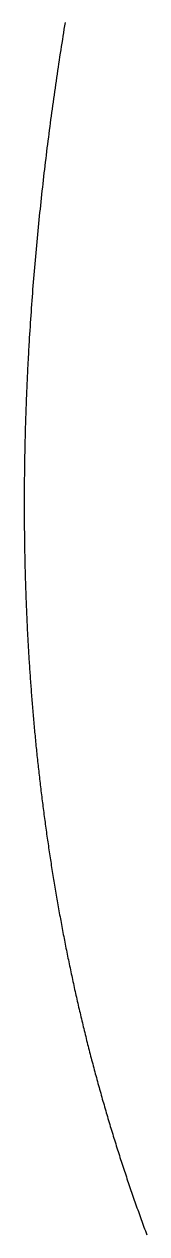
# Model space of a CAD drawing. Header units: millimetres. Extents: x 79 to 221, y -141 to -59.
# Drawn here: x 78.78 to 80.78, y -119.68 to -100.01 of the extents above; entities that cross this region are included whole.
import ezdxf

# ---------------------------------------------------------------- set-up
doc = ezdxf.new("R2010")
doc.units = ezdxf.units.MM
doc.layers.add('Edge.Cuts', color=254, linetype='CONTINUOUS', true_color=0xd0d2cd)

msp = doc.modelspace()

# ---------------------------------------------------------------- linework, layer by layer
at = {"layer": 'Edge.Cuts', "linetype": 'CONTINUOUS'}
for p, q in [((79.431796, -100.08992), (79.422833, -100.14549)), ((79.440804, -100.034425), (79.431796, -100.08992)), ((79.449859, -99.979005), (79.440804, -100.034425)), ((79.396228, -100.312646), (79.387455, -100.368512)), ((79.405049, -100.256854), (79.396228, -100.312646)), ((79.413918, -100.201135), (79.405049, -100.256854)), ((79.422833, -100.14549), (79.413918, -100.201135)), ((79.370053, -100.480463), (79.361426, -100.536548)), ((79.37873, -100.424451), (79.370053, -100.480463)), ((79.387455, -100.368512), (79.37873, -100.424451)), ((79.33584, -100.705233), (79.327412, -100.761604)), ((79.344319, -100.648933), (79.33584, -100.705233)), ((79.352848, -100.592704), (79.344319, -100.648933)), ((79.361426, -100.536548), (79.352848, -100.592704)), ((79.310707, -100.874559), (79.302432, -100.931142)), ((79.319034, -100.818046), (79.310707, -100.874559)), ((79.327412, -100.761604), (79.319034, -100.818046)), ((79.277917, -101.101307), (79.26985, -101.158168)), ((79.286036, -101.044516), (79.277917, -101.101307)), ((79.294208, -100.987794), (79.286036, -101.044516)), ((79.302432, -100.931142), (79.294208, -100.987794)), ((79.253877, -101.272093), (79.245971, -101.329158)), ((79.261837, -101.215096), (79.253877, -101.272093)), ((79.26985, -101.158168), (79.261837, -101.215096)), ((79.230321, -101.443489), (79.222578, -101.500756)), ((79.238119, -101.38629), (79.230321, -101.443489)), ((79.245971, -101.329158), (79.238119, -101.38629)), ((79.199683, -101.672952), (79.192163, -101.730483)), ((79.207259, -101.615488), (79.199683, -101.672952)), ((79.214891, -101.558089), (79.207259, -101.615488)), ((79.222578, -101.500756), (79.214891, -101.558089)), ((79.177294, -101.845739), (79.169945, -101.903464)), ((79.1847, -101.788078), (79.177294, -101.845739)), ((79.192163, -101.730483), (79.1847, -101.788078)), ((79.148246, -102.077023), (79.14113, -102.135003)), ((79.155421, -102.019106), (79.148246, -102.077023)), ((79.162654, -101.961253), (79.155421, -102.019106)), ((79.169945, -101.903464), (79.162654, -101.961253)), ((79.127075, -102.251151), (79.120137, -102.309319)), ((79.134073, -102.193046), (79.127075, -102.251151)), ((79.14113, -102.135003), (79.134073, -102.193046)), ((79.106442, -102.425839), (79.099686, -102.484191)), ((79.11326, -102.367548), (79.106442, -102.425839)), ((79.120137, -102.309319), (79.11326, -102.367548)), ((79.079785, -102.659612), (79.073275, -102.718206)), ((79.086357, -102.601078), (79.079785, -102.659612)), ((79.092991, -102.542604), (79.086357, -102.601078)), ((79.099686, -102.484191), (79.092991, -102.542604)), ((79.060444, -102.835572), (79.054123, -102.894343)), ((79.066828, -102.776859), (79.060444, -102.835572)), ((79.073275, -102.718206), (79.066828, -102.776859)), ((79.035543, -103.071008), (79.029479, -103.130012)), ((79.041672, -103.012062), (79.035543, -103.071008)), ((79.047866, -102.953173), (79.041672, -103.012062)), ((79.054123, -102.894343), (79.047866, -102.953173)), ((79.017546, -103.248191), (79.011678, -103.307365)), ((79.02348, -103.189073), (79.017546, -103.248191)), ((79.029479, -103.130012), (79.02348, -103.189073)), ((79.00014, -103.425883), (78.994471, -103.485225)), ((79.005876, -103.366596), (79.00014, -103.425883)), ((79.011678, -103.307365), (79.005876, -103.366596)), ((78.983335, -103.604075), (78.977869, -103.663582)), ((78.988869, -103.544623), (78.983335, -103.604075)), ((78.994471, -103.485225), (78.988869, -103.544623)), ((78.96188, -103.842428), (78.956688, -103.90215)), ((78.967141, -103.782759), (78.96188, -103.842428)), ((78.972471, -103.723144), (78.967141, -103.782759)), ((78.977869, -103.663582), (78.972471, -103.723144)), ((78.946514, -104.021753), (78.941533, -104.081633)), ((78.951566, -103.961925), (78.946514, -104.021753)), ((78.956688, -103.90215), (78.951566, -103.961925)), ((78.931781, -104.201548), (78.927012, -104.261583)), ((78.936621, -104.141565), (78.931781, -104.201548)), ((78.941533, -104.081633), (78.936621, -104.141565)), ((78.913137, -104.441992), (78.908658, -104.502228)), ((78.91769, -104.381805), (78.913137, -104.441992)), ((78.922315, -104.321669), (78.91769, -104.381805)), ((78.927012, -104.261583), (78.922315, -104.321669)), ((78.899917, -104.62285), (78.895658, -104.683235)), ((78.904251, -104.562515), (78.899917, -104.62285)), ((78.908658, -104.502228), (78.904251, -104.562515)), ((78.887361, -104.804149), (78.883325, -104.864678)), ((78.891472, -104.743668), (78.887361, -104.804149)), ((78.895658, -104.683235), (78.891472, -104.743668)), ((78.875479, -104.98588), (78.871669, -105.046551)), ((78.879364, -104.925255), (78.875479, -104.98588)), ((78.883325, -104.864678), (78.879364, -104.925255)), ((78.8607, -105.228843), (78.858939, -105.259265)), ((78.864279, -105.168033), (78.8607, -105.228843)), ((78.867936, -105.107269), (78.864279, -105.168033)), ((78.871669, -105.046551), (78.867936, -105.107269)), ((78.850426, -105.411546), (78.848782, -105.442036)), ((78.85209, -105.381067), (78.850426, -105.411546)), ((78.853773, -105.3506), (78.85209, -105.381067)), ((78.855475, -105.320144), (78.853773, -105.3506)), ((78.857197, -105.289699), (78.855475, -105.320144)), ((78.858939, -105.259265), (78.857197, -105.289699)), ((78.839332, -105.625207), (78.837826, -105.655774)), ((78.840857, -105.594651), (78.839332, -105.625207)), ((78.842403, -105.564106), (78.840857, -105.594651)), ((78.843968, -105.533572), (78.842403, -105.564106)), ((78.845553, -105.503049), (78.843968, -105.533572)), ((78.847158, -105.472537), (78.845553, -105.503049)), ((78.848782, -105.442036), (78.847158, -105.472537)), ((78.830598, -105.808769), (78.829212, -105.8394)), ((78.832003, -105.778149), (78.830598, -105.808769)), ((78.833429, -105.747539), (78.832003, -105.778149)), ((78.834875, -105.71694), (78.833429, -105.747539)), ((78.83634, -105.686351), (78.834875, -105.71694)), ((78.837826, -105.655774), (78.83634, -105.686351)), ((78.82259, -105.992714), (78.821326, -106.023408)), ((78.823874, -105.96203), (78.82259, -105.992714)), ((78.825178, -105.931357), (78.823874, -105.96203)), ((78.826502, -105.900694), (78.825178, -105.931357)), ((78.827847, -105.870042), (78.826502, -105.900694)), ((78.829212, -105.8394), (78.827847, -105.870042)), ((78.814177, -106.207787), (78.813057, -106.238553)), ((78.815317, -106.177032), (78.814177, -106.207787)), ((78.816477, -106.146287), (78.815317, -106.177032)), ((78.817659, -106.115552), (78.816477, -106.146287)), ((78.818861, -106.084827), (78.817659, -106.115552)), ((78.820083, -106.054112), (78.818861, -106.084827)), ((78.821326, -106.023408), (78.820083, -106.054112)), ((78.807773, -106.39253), (78.806779, -106.423355)), ((78.808788, -106.361715), (78.807773, -106.39253)), ((78.809824, -106.330909), (78.808788, -106.361715)), ((78.810881, -106.300114), (78.809824, -106.330909)), ((78.811959, -106.269328), (78.810881, -106.300114)), ((78.813057, -106.238553), (78.811959, -106.269328)), ((78.801258, -106.60851), (78.800412, -106.639403)), ((78.802125, -106.577627), (78.801258, -106.60851)), ((78.803014, -106.546753), (78.802125, -106.577627)), ((78.803923, -106.515889), (78.803014, -106.546753)), ((78.804854, -106.485035), (78.803923, -106.515889)), ((78.805806, -106.45419), (78.804854, -106.485035)), ((78.806779, -106.423355), (78.805806, -106.45419)), ((78.796504, -106.794008), (78.795787, -106.824957)), ((78.797243, -106.763068), (78.796504, -106.794008)), ((78.798003, -106.732138), (78.797243, -106.763068)), ((78.798785, -106.701217), (78.798003, -106.732138)), ((78.799588, -106.670305), (78.798785, -106.701217)), ((78.800412, -106.639403), (78.799588, -106.670305)), ((78.792526, -106.979841), (78.791939, -107.010845)), ((78.793135, -106.948846), (78.792526, -106.979841)), ((78.793765, -106.91786), (78.793135, -106.948846)), ((78.794418, -106.886883), (78.793765, -106.91786)), ((78.795092, -106.855916), (78.794418, -106.886883)), ((78.795787, -106.824957), (78.795092, -106.855916)), ((78.788879, -107.197058), (78.788446, -107.228124)), ((78.789334, -107.166), (78.788879, -107.197058)), ((78.789811, -107.134951), (78.789334, -107.166)), ((78.79031, -107.103911), (78.789811, -107.134951)), ((78.790831, -107.072881), (78.79031, -107.103911)), ((78.791374, -107.041858), (78.790831, -107.072881)), ((78.791939, -107.010845), (78.791374, -107.041858)), ((78.786616, -107.383585), (78.786316, -107.414703)), ((78.786937, -107.352476), (78.786616, -107.383585)), ((78.787281, -107.321375), (78.786937, -107.352476)), ((78.787647, -107.290282), (78.787281, -107.321375)), ((78.788036, -107.259199), (78.787647, -107.290282)), ((78.788446, -107.228124), (78.788036, -107.259199)), ((78.785158, -107.570419), (78.784994, -107.601587)), ((78.785345, -107.539259), (78.785158, -107.570419)), ((78.785554, -107.508107), (78.785345, -107.539259)), ((78.785785, -107.476964), (78.785554, -107.508107)), ((78.78604, -107.445829), (78.785785, -107.476964)), ((78.786316, -107.414703), (78.78604, -107.445829)), ((78.784489, -107.788767), (78.784485, -107.819992)), ((78.784516, -107.75755), (78.784489, -107.788767)), ((78.784566, -107.726341), (78.784516, -107.75755)), ((78.784639, -107.69514), (78.784566, -107.726341)), ((78.784735, -107.663948), (78.784639, -107.69514)), ((78.784853, -107.632763), (78.784735, -107.663948)), ((78.784994, -107.601587), (78.784853, -107.632763)), ((78.784485, -107.819992), (78.784504, -107.851224)), ((78.784504, -107.851224), (78.784546, -107.882465)), ((78.784546, -107.882465), (78.784611, -107.913713)), ((78.784611, -107.913713), (78.7847, -107.94497)), ((78.7847, -107.94497), (78.784811, -107.976234)), ((78.784811, -107.976234), (78.784946, -108.007505)), ((78.784946, -108.007505), (78.785104, -108.038785)), ((78.785104, -108.038785), (78.785285, -108.070072)), ((78.785285, -108.070072), (78.78549, -108.101366)), ((78.78549, -108.101366), (78.785718, -108.132669)), ((78.785718, -108.132669), (78.785969, -108.163978)), ((78.785969, -108.163978), (78.786244, -108.195295)), ((78.786244, -108.195295), (78.786543, -108.22662)), ((78.786543, -108.22662), (78.786865, -108.257952)), ((78.786865, -108.257952), (78.78721, -108.289291)), ((78.78721, -108.289291), (78.78758, -108.320638)), ((78.78758, -108.320638), (78.787973, -108.351992)), ((78.787973, -108.351992), (78.78839, -108.383353)), ((78.78839, -108.383353), (78.78883, -108.414722)), ((78.78883, -108.414722), (78.789295, -108.446097)), ((78.789295, -108.446097), (78.789783, -108.47748)), ((78.789783, -108.47748), (78.790295, -108.508869)), ((78.790295, -108.508869), (78.790832, -108.540266)), ((78.790832, -108.540266), (78.791392, -108.57167)), ((78.791392, -108.57167), (78.791976, -108.60308)), ((78.791976, -108.60308), (78.792585, -108.634498)), ((78.792585, -108.634498), (78.793217, -108.665922)), ((78.793217, -108.665922), (78.793874, -108.697353)), ((78.793874, -108.697353), (78.794555, -108.728791)), ((78.794555, -108.728791), (78.79526, -108.760235)), ((78.79526, -108.760235), (78.79599, -108.791687)), ((78.79599, -108.791687), (78.796744, -108.823145)), ((78.796744, -108.823145), (78.797522, -108.854609)), ((78.797522, -108.854609), (78.798325, -108.88608)), ((78.798325, -108.88608), (78.799152, -108.917558)), ((78.799152, -108.917558), (78.800004, -108.949042)), ((78.800004, -108.949042), (78.800881, -108.980533)), ((78.800881, -108.980533), (78.801782, -109.012029)), ((78.801782, -109.012029), (78.802708, -109.043533)), ((78.802708, -109.043533), (78.803658, -109.075042)), ((78.803658, -109.075042), (78.804633, -109.106558)), ((78.804633, -109.106558), (78.805633, -109.13808)), ((78.805633, -109.13808), (78.806658, -109.169609)), ((78.806658, -109.169609), (78.807708, -109.201143)), ((78.807708, -109.201143), (78.808783, -109.232684)), ((78.808783, -109.232684), (78.809883, -109.26423)), ((78.809883, -109.26423), (78.811007, -109.295783)), ((78.811007, -109.295783), (78.812157, -109.327341)), ((78.812157, -109.327341), (78.813332, -109.358906)), ((78.813332, -109.358906), (78.814532, -109.390476)), ((78.814532, -109.390476), (78.815757, -109.422053)), ((78.815757, -109.422053), (78.817008, -109.453635)), ((78.817008, -109.453635), (78.818284, -109.485223)), ((78.818284, -109.485223), (78.819585, -109.516816)), ((78.819585, -109.516816), (78.820911, -109.548416)), ((78.820911, -109.548416), (78.822263, -109.58002)), ((78.822263, -109.58002), (78.823641, -109.611631)), ((78.823641, -109.611631), (78.825044, -109.643247)), ((78.825044, -109.643247), (78.826472, -109.674869)), ((78.826472, -109.674869), (78.827926, -109.706496)), ((78.827926, -109.706496), (78.829406, -109.738128)), ((78.829406, -109.738128), (78.830911, -109.769766)), ((78.830911, -109.769766), (78.832442, -109.80141)), ((78.832442, -109.80141), (78.833999, -109.833058)), ((78.833999, -109.833058), (78.835582, -109.864712)), ((78.835582, -109.864712), (78.83719, -109.896372)), ((78.83719, -109.896372), (78.838825, -109.928036)), ((78.838825, -109.928036), (78.840485, -109.959705)), ((78.840485, -109.959705), (78.842171, -109.99138)), ((78.842171, -109.99138), (78.843884, -110.02306)), ((78.843884, -110.02306), (78.845622, -110.054744)), ((78.845622, -110.054744), (78.847387, -110.086434)), ((78.847387, -110.086434), (78.849178, -110.118129)), ((78.849178, -110.118129), (78.850995, -110.149828)), ((78.850995, -110.149828), (78.852838, -110.181533)), ((78.852838, -110.181533), (78.854707, -110.213242)), ((78.854707, -110.213242), (78.856603, -110.244956)), ((78.856603, -110.244956), (78.858526, -110.276675)), ((78.858526, -110.276675), (78.860474, -110.308398)), ((78.860474, -110.308398), (78.862449, -110.340126)), ((78.862449, -110.340126), (78.864451, -110.371859)), ((78.864451, -110.371859), (78.866479, -110.403596)), ((78.866479, -110.403596), (78.868534, -110.435338)), ((78.868534, -110.435338), (78.870616, -110.467084)), ((78.870616, -110.467084), (78.872724, -110.498835)), ((78.872724, -110.498835), (78.874859, -110.53059)), ((78.874859, -110.53059), (78.87702, -110.56235)), ((78.87702, -110.56235), (78.879209, -110.594113)), ((78.879209, -110.594113), (78.881424, -110.625882)), ((78.881424, -110.625882), (78.883666, -110.657654)), ((78.883666, -110.657654), (78.885936, -110.68943)), ((78.885936, -110.68943), (78.888232, -110.721211)), ((78.888232, -110.721211), (78.890555, -110.752996)), ((78.890555, -110.752996), (78.892905, -110.784785)), ((78.892905, -110.784785), (78.895283, -110.816578)), ((78.895283, -110.816578), (78.897688, -110.848375)), ((78.897688, -110.848375), (78.900119, -110.880176)), ((78.900119, -110.880176), (78.902579, -110.91198)), ((78.902579, -110.91198), (78.905065, -110.943789)), ((78.905065, -110.943789), (78.907579, -110.975602)), ((78.907579, -110.975602), (78.91012, -111.007418)), ((78.91012, -111.007418), (78.912689, -111.039238)), ((78.912689, -111.039238), (78.915285, -111.071061)), ((78.915285, -111.071061), (78.917908, -111.102889)), ((78.917908, -111.102889), (78.920559, -111.13472)), ((78.920559, -111.13472), (78.923238, -111.166554)), ((78.923238, -111.166554), (78.925945, -111.198392)), ((78.925945, -111.198392), (78.928679, -111.230234)), ((78.928679, -111.230234), (78.931441, -111.262079)), ((78.931441, -111.262079), (78.93423, -111.293927)), ((78.93423, -111.293927), (78.937048, -111.325779)), ((78.937048, -111.325779), (78.939893, -111.357634)), ((78.939893, -111.357634), (78.942767, -111.389493)), ((78.942767, -111.389493), (78.945668, -111.421354)), ((78.945668, -111.421354), (78.948597, -111.453219)), ((78.948597, -111.453219), (78.951554, -111.485087)), ((78.951554, -111.485087), (78.95454, -111.516959)), ((78.95454, -111.516959), (78.957553, -111.548833)), ((78.957553, -111.548833), (78.960595, -111.58071)), ((78.960595, -111.58071), (78.963665, -111.61259)), ((78.963665, -111.61259), (78.966763, -111.644474)), ((78.966763, -111.644474), (78.96989, -111.67636)), ((78.96989, -111.67636), (78.973045, -111.708249)), ((78.973045, -111.708249), (78.976228, -111.740141)), ((78.976228, -111.740141), (78.97944, -111.772035)), ((78.97944, -111.772035), (78.98268, -111.803933)), ((78.98268, -111.803933), (78.985949, -111.835833)), ((78.985949, -111.835833), (78.989246, -111.867735)), ((78.989246, -111.867735), (78.992572, -111.899641)), ((78.992572, -111.899641), (78.995926, -111.931549)), ((78.995926, -111.931549), (78.99931, -111.963459)), ((78.99931, -111.963459), (79.002722, -111.995372)), ((79.002722, -111.995372), (79.006163, -112.027288)), ((79.006163, -112.027288), (79.009632, -112.059205)), ((79.009632, -112.059205), (79.013131, -112.091126)), ((79.013131, -112.091126), (79.016658, -112.123048)), ((79.016658, -112.123048), (79.020215, -112.154973)), ((79.020215, -112.154973), (79.0238, -112.1869)), ((79.0238, -112.1869), (79.027415, -112.21883)), ((79.027415, -112.21883), (79.031059, -112.250761)), ((79.031059, -112.250761), (79.034731, -112.282695)), ((79.034731, -112.282695), (79.038433, -112.31463)), ((79.038433, -112.31463), (79.042165, -112.346568)), ((79.042165, -112.346568), (79.045925, -112.378508)), ((79.045925, -112.378508), (79.049715, -112.41045)), ((79.049715, -112.41045), (79.053534, -112.442393)), ((79.053534, -112.442393), (79.057383, -112.474339)), ((79.057383, -112.474339), (79.061261, -112.506286)), ((79.061261, -112.506286), (79.065168, -112.538235)), ((79.065168, -112.538235), (79.069105, -112.570186)), ((79.069105, -112.570186), (79.073072, -112.602139)), ((79.073072, -112.602139), (79.077068, -112.634093)), ((79.077068, -112.634093), (79.081094, -112.666049)), ((79.081094, -112.666049), (79.08515, -112.698006)), ((79.08515, -112.698006), (79.089235, -112.729965)), ((79.089235, -112.729965), (79.093351, -112.761926)), ((79.093351, -112.761926), (79.097496, -112.793888)), ((79.097496, -112.793888), (79.101671, -112.825851)), ((79.101671, -112.825851), (79.105876, -112.857816)), ((79.105876, -112.857816), (79.110111, -112.889782)), ((79.110111, -112.889782), (79.114375, -112.92175)), ((79.114375, -112.92175), (79.11867, -112.953718)), ((79.11867, -112.953718), (79.122996, -112.985688)), ((79.122996, -112.985688), (79.127351, -113.017659)), ((79.127351, -113.017659), (79.131736, -113.049631)), ((79.131736, -113.049631), (79.136152, -113.081605)), ((79.136152, -113.081605), (79.140598, -113.113579)), ((79.140598, -113.113579), (79.145074, -113.145554)), ((79.145074, -113.145554), (79.149581, -113.177531)), ((79.149581, -113.177531), (79.154118, -113.209508)), ((79.154118, -113.209508), (79.158685, -113.241486)), ((79.158685, -113.241486), (79.163283, -113.273465)), ((79.163283, -113.273465), (79.167912, -113.305445)), ((79.167912, -113.305445), (79.172571, -113.337425)), ((79.172571, -113.337425), (79.177261, -113.369406)), ((79.177261, -113.369406), (79.181982, -113.401388)), ((79.181982, -113.401388), (79.186733, -113.433371)), ((79.186733, -113.433371), (79.191515, -113.465354)), ((79.191515, -113.465354), (79.196328, -113.497338)), ((79.196328, -113.497338), (79.201171, -113.529322)), ((79.201171, -113.529322), (79.206046, -113.561307)), ((79.206046, -113.561307), (79.210951, -113.593292)), ((79.210951, -113.593292), (79.215888, -113.625277)), ((79.215888, -113.625277), (79.220855, -113.657263)), ((79.220855, -113.657263), (79.225854, -113.689249)), ((79.225854, -113.689249), (79.230884, -113.721235)), ((79.230884, -113.721235), (79.235945, -113.753222)), ((79.235945, -113.753222), (79.241037, -113.785209)), ((79.241037, -113.785209), (79.24616, -113.817196)), ((79.24616, -113.817196), (79.251315, -113.849183)), ((79.251315, -113.849183), (79.256501, -113.88117)), ((79.256501, -113.88117), (79.261718, -113.913157)), ((79.261718, -113.913157), (79.266967, -113.945144)), ((79.266967, -113.945144), (79.272247, -113.977131)), ((79.272247, -113.977131), (79.277559, -114.009118)), ((79.277559, -114.009118), (79.282902, -114.041104)), ((79.282902, -114.041104), (79.288277, -114.073091)), ((79.288277, -114.073091), (79.293684, -114.105077)), ((79.293684, -114.105077), (79.299122, -114.137063)), ((79.299122, -114.137063), (79.304592, -114.169049)), ((79.304592, -114.169049), (79.310094, -114.201034)), ((79.310094, -114.201034), (79.315627, -114.233019)), ((79.315627, -114.233019), (79.321193, -114.265003)), ((79.321193, -114.265003), (79.32679, -114.296987)), ((79.32679, -114.296987), (79.332419, -114.328971)), ((79.332419, -114.328971), (79.33808, -114.360954)), ((79.33808, -114.360954), (79.343774, -114.392936)), ((79.343774, -114.392936), (79.349499, -114.424918)), ((79.349499, -114.424918), (79.355257, -114.456899)), ((79.355257, -114.456899), (79.361046, -114.488879)), ((79.361046, -114.488879), (79.366868, -114.520858)), ((79.366868, -114.520858), (79.372723, -114.552837)), ((79.372723, -114.552837), (79.378609, -114.584815)), ((79.378609, -114.584815), (79.384528, -114.616791)), ((79.384528, -114.616791), (79.390479, -114.648767)), ((79.390479, -114.648767), (79.396463, -114.680742)), ((79.396463, -114.680742), (79.402479, -114.712716)), ((79.402479, -114.712716), (79.408528, -114.744689)), ((79.408528, -114.744689), (79.414609, -114.776661)), ((79.414609, -114.776661), (79.420723, -114.808631)), ((79.420723, -114.808631), (79.426869, -114.840601)), ((79.426869, -114.840601), (79.433048, -114.872569)), ((79.433048, -114.872569), (79.43926, -114.904536)), ((79.43926, -114.904536), (79.445505, -114.936501)), ((79.445505, -114.936501), (79.451782, -114.968465)), ((79.451782, -114.968465), (79.458093, -115.000428)), ((79.458093, -115.000428), (79.464436, -115.03239)), ((79.464436, -115.03239), (79.470812, -115.06435)), ((79.470812, -115.06435), (79.477222, -115.096308)), ((79.477222, -115.096308), (79.483664, -115.128265)), ((79.483664, -115.128265), (79.490139, -115.16022)), ((79.490139, -115.16022), (79.496648, -115.192173)), ((79.496648, -115.192173), (79.50319, -115.224125)), ((79.50319, -115.224125), (79.509765, -115.256075)), ((79.509765, -115.256075), (79.516373, -115.288024)), ((79.516373, -115.288024), (79.523014, -115.31997)), ((79.523014, -115.31997), (79.529689, -115.351915)), ((79.529689, -115.351915), (79.536398, -115.383858)), ((79.536398, -115.383858), (79.543139, -115.415799)), ((79.543139, -115.415799), (79.549914, -115.447738)), ((79.549914, -115.447738), (79.556723, -115.479675)), ((79.556723, -115.479675), (79.563566, -115.511609)), ((79.563566, -115.511609), (79.570441, -115.543542)), ((79.570441, -115.543542), (79.577351, -115.575473)), ((79.577351, -115.575473), (79.584294, -115.607401)), ((79.584294, -115.607401), (79.591271, -115.639327)), ((79.591271, -115.639327), (79.598282, -115.671251)), ((79.598282, -115.671251), (79.605327, -115.703173)), ((79.605327, -115.703173), (79.612405, -115.735092)), ((79.612405, -115.735092), (79.619518, -115.767009)), ((79.619518, -115.767009), (79.626664, -115.798923)), ((79.626664, -115.798923), (79.633845, -115.830835)), ((79.633845, -115.830835), (79.641059, -115.862745)), ((79.641059, -115.862745), (79.648308, -115.894651)), ((79.648308, -115.894651), (79.655591, -115.926556)), ((79.655591, -115.926556), (79.662908, -115.958457)), ((79.662908, -115.958457), (79.670259, -115.990356)), ((79.670259, -115.990356), (79.677644, -116.022252)), ((79.677644, -116.022252), (79.685064, -116.054146)), ((79.685064, -116.054146), (79.692518, -116.086037)), ((79.692518, -116.086037), (79.700007, -116.117924)), ((79.700007, -116.117924), (79.70753, -116.149809)), ((79.70753, -116.149809), (79.715087, -116.181691)), ((79.715087, -116.181691), (79.722679, -116.21357)), ((79.722679, -116.21357), (79.730306, -116.245446)), ((79.730306, -116.245446), (79.737967, -116.277319)), ((79.737967, -116.277319), (79.745663, -116.309189)), ((79.745663, -116.309189), (79.753393, -116.341056)), ((79.753393, -116.341056), (79.761159, -116.372919)), ((79.761159, -116.372919), (79.768959, -116.404779)), ((79.768959, -116.404779), (79.776794, -116.436636)), ((79.776794, -116.436636), (79.784664, -116.46849)), ((79.784664, -116.46849), (79.792569, -116.500341)), ((79.792569, -116.500341), (79.800508, -116.532188)), ((79.800508, -116.532188), (79.808483, -116.564031)), ((79.808483, -116.564031), (79.816493, -116.595871)), ((79.816493, -116.595871), (79.824538, -116.627708)), ((79.824538, -116.627708), (79.832618, -116.659541)), ((79.832618, -116.659541), (79.840734, -116.69137)), ((79.840734, -116.69137), (79.848884, -116.723196)), ((79.848884, -116.723196), (79.85707, -116.755018)), ((79.85707, -116.755018), (79.865291, -116.786837)), ((79.865291, -116.786837), (79.873548, -116.818651)), ((79.873548, -116.818651), (79.88184, -116.850462)), ((79.88184, -116.850462), (79.890167, -116.882269)), ((79.890167, -116.882269), (79.89853, -116.914072)), ((79.89853, -116.914072), (79.906929, -116.945871)), ((79.906929, -116.945871), (79.915363, -116.977667)), ((79.915363, -116.977667), (79.923832, -117.009458)), ((79.923832, -117.009458), (79.932338, -117.041245)), ((79.932338, -117.041245), (79.940879, -117.073028)), ((79.940879, -117.073028), (79.949456, -117.104807)), ((79.949456, -117.104807), (79.958069, -117.136582)), ((79.958069, -117.136582), (79.966717, -117.168352)), ((79.966717, -117.168352), (79.975401, -117.200119)), ((79.975401, -117.200119), (79.984122, -117.231881)), ((79.984122, -117.231881), (79.992878, -117.263638)), ((79.992878, -117.263638), (80.001671, -117.295392)), ((80.001671, -117.295392), (80.010499, -117.32714)), ((80.010499, -117.32714), (80.019364, -117.358885)), ((80.019364, -117.358885), (80.028264, -117.390625)), ((80.028264, -117.390625), (80.037201, -117.42236)), ((80.037201, -117.42236), (80.046174, -117.454091)), ((80.046174, -117.454091), (80.055184, -117.485817)), ((80.055184, -117.485817), (80.06423, -117.517538)), ((80.06423, -117.517538), (80.073312, -117.549255)), ((80.073312, -117.549255), (80.082431, -117.580967)), ((80.082431, -117.580967), (80.091586, -117.612674)), ((80.091586, -117.612674), (80.100777, -117.644377)), ((80.100777, -117.644377), (80.110005, -117.676074)), ((80.110005, -117.676074), (80.11927, -117.707767)), ((80.11927, -117.707767), (80.128571, -117.739454)), ((80.128571, -117.739454), (80.13791, -117.771137)), ((80.13791, -117.771137), (80.147284, -117.802814)), ((80.147284, -117.802814), (80.156696, -117.834487)), ((80.156696, -117.834487), (80.166144, -117.866154)), ((80.166144, -117.866154), (80.17563, -117.897816)), ((80.17563, -117.897816), (80.185152, -117.929473)), ((80.185152, -117.929473), (80.194711, -117.961125)), ((80.194711, -117.961125), (80.204307, -117.992771)), ((80.204307, -117.992771), (80.21394, -118.024412)), ((80.21394, -118.024412), (80.22361, -118.056048)), ((80.22361, -118.056048), (80.233318, -118.087678)), ((80.233318, -118.087678), (80.243062, -118.119303)), ((80.243062, -118.119303), (80.252844, -118.150922)), ((80.252844, -118.150922), (80.262663, -118.182536)), ((80.262663, -118.182536), (80.272519, -118.214144)), ((80.272519, -118.214144), (80.282413, -118.245747)), ((80.282413, -118.245747), (80.292344, -118.277344)), ((80.292344, -118.277344), (80.302312, -118.308935)), ((80.302312, -118.308935), (80.312318, -118.34052)), ((80.312318, -118.34052), (80.322361, -118.3721)), ((80.322361, -118.3721), (80.332442, -118.403674)), ((80.332442, -118.403674), (80.342561, -118.435242)), ((80.342561, -118.435242), (80.352717, -118.466804)), ((80.352717, -118.466804), (80.362911, -118.49836)), ((80.362911, -118.49836), (80.373143, -118.52991)), ((80.373143, -118.52991), (80.383412, -118.561454)), ((80.383412, -118.561454), (80.39372, -118.592992)), ((80.39372, -118.592992), (80.404065, -118.624524)), ((80.404065, -118.624524), (80.414448, -118.656049)), ((80.414448, -118.656049), (80.424869, -118.687569)), ((80.424869, -118.687569), (80.435328, -118.719082)), ((80.435328, -118.719082), (80.445825, -118.750589)), ((80.445825, -118.750589), (80.45636, -118.782089)), ((80.45636, -118.782089), (80.466933, -118.813584)), ((80.466933, -118.813584), (80.477545, -118.845071)), ((80.477545, -118.845071), (80.488195, -118.876553)), ((80.488195, -118.876553), (80.498883, -118.908028)), ((80.498883, -118.908028), (80.509609, -118.939496)), ((80.509609, -118.939496), (80.520373, -118.970958)), ((80.520373, -118.970958), (80.531176, -119.002413)), ((80.531176, -119.002413), (80.542018, -119.033861)), ((80.542018, -119.033861), (80.552898, -119.065303)), ((80.552898, -119.065303), (80.563816, -119.096738)), ((80.563816, -119.096738), (80.574773, -119.128166)), ((80.574773, -119.128166), (80.585769, -119.159588)), ((80.585769, -119.159588), (80.596803, -119.191002)), ((80.596803, -119.191002), (80.607876, -119.22241)), ((80.607876, -119.22241), (80.618988, -119.25381)), ((80.618988, -119.25381), (80.630139, -119.285204)), ((80.630139, -119.285204), (80.641328, -119.316591)), ((80.641328, -119.316591), (80.652556, -119.34797)), ((80.652556, -119.34797), (80.663823, -119.379343)), ((80.663823, -119.379343), (80.67513, -119.410708)), ((80.67513, -119.410708), (80.686475, -119.442066)), ((80.686475, -119.442066), (80.697859, -119.473417)), ((80.697859, -119.473417), (80.709282, -119.504761)), ((80.709282, -119.504761), (80.720745, -119.536097)), ((80.720745, -119.536097), (80.732246, -119.567426)), ((80.732246, -119.567426), (80.743787, -119.598747)), ((80.743787, -119.598747), (80.755367, -119.630061)), ((80.755367, -119.630061), (80.766987, -119.661368)), ((80.766987, -119.661368), (80.778645, -119.692667))]:
    msp.add_line(p, q, dxfattribs=at)

doc.saveas('drawing.dxf')
